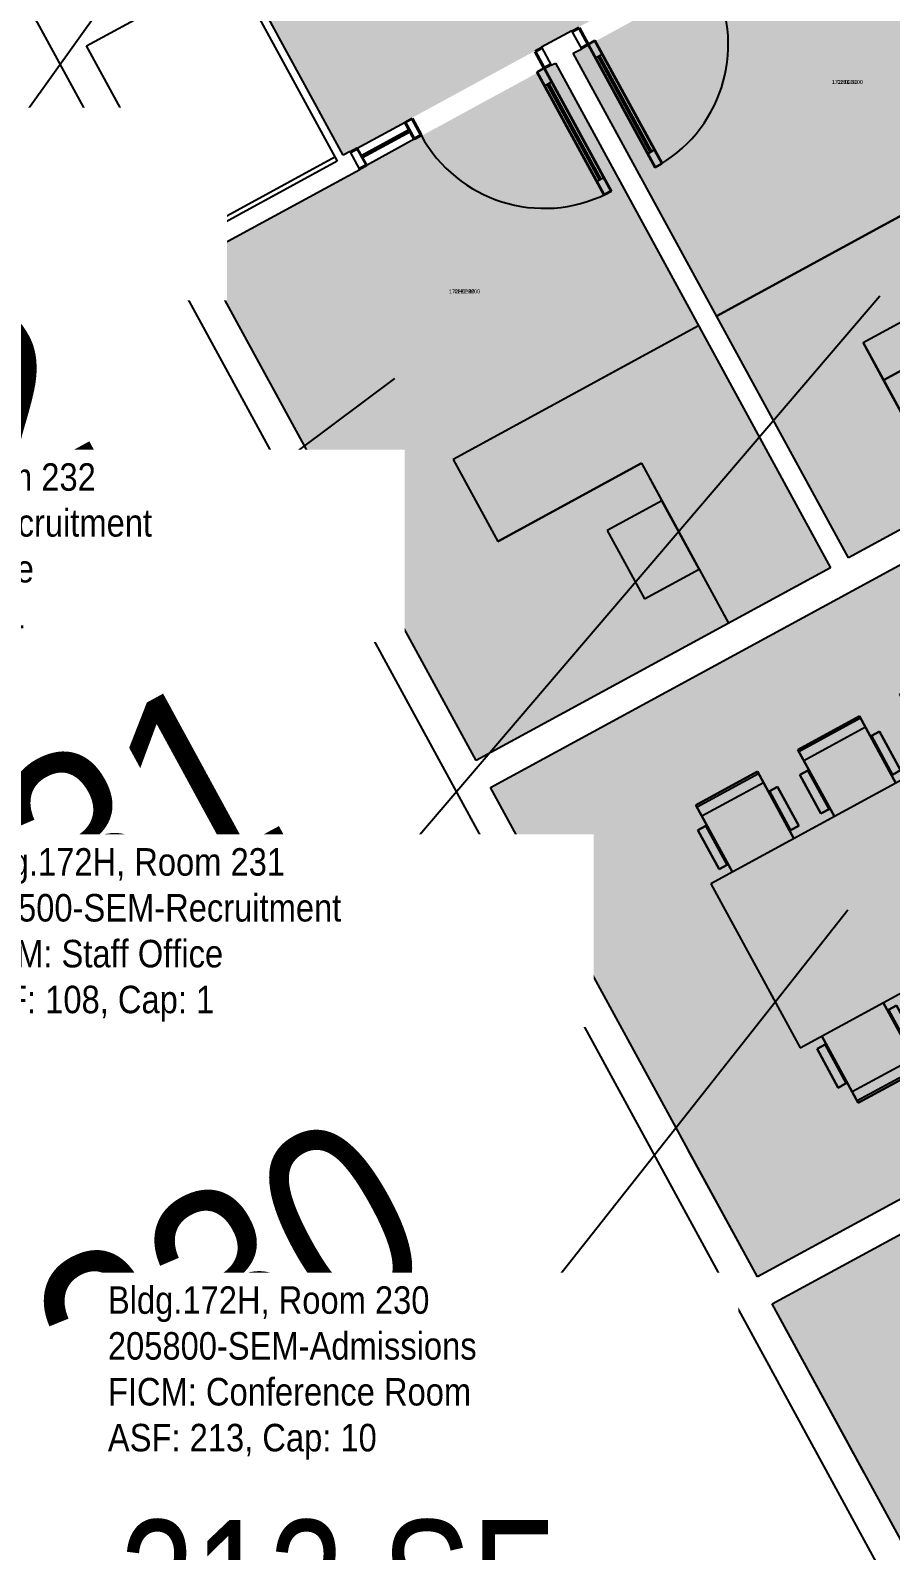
# Model space of a CAD drawing. Header units: inches. Extents: x 69230737 to 69232197, y 27661778 to 27663538.
# Drawn here: x 69231122.3 to 69231343.3, y 27662458.9 to 27662849.8 of the extents above; entities that cross this region are included whole.
import ezdxf
from ezdxf.enums import TextEntityAlignment as Align

# ---------------------------------------------------------------- set-up
doc = ezdxf.new("R2010")
doc.units = ezdxf.units.IN
doc.header["$LTSCALE"] = 100
doc.header["$MEASUREMENT"] = 0
for name, color, linetype in [('A-DOOR', 2, 'CONTINUOUS'), ('A-IDEN-RNUM', 7, 'CONTINUOUS'), ('A-IDEN-SNUM', 4, 'CONTINUOUS'), ('A-IDEN-VNUM', 4, 'CONTINUOUS'), ('A-WALL', 5, 'CONTINUOUS'), ('AREA-TEXT', 3, 'CONTINUOUS'), ('I-FURN', 2, 'CONTINUOUS'), ('Rooms-Category-Color', 7, 'CONTINUOUS'), ('Rooms-College-Color', 7, 'CONTINUOUS'), ('Rooms-Department-Color', 7, 'CONTINUOUS'), ('Rooms-Division-Color', 7, 'CONTINUOUS'), ('Rooms-Information', 7, 'CONTINUOUS')]:
    doc.layers.add(name, color=color, linetype=linetype)
doc.styles.add('CP_AREA', font='arial.ttf', dxfattribs={"height": 15})
doc.styles.add('CP_ROOMSNUMBER', font='arial.ttf', dxfattribs={"height": 1})
doc.styles.add('CP_ROOMVNUMBER', font='arial.ttf', dxfattribs={"width": 0.85, "height": 0.075})

# ---------------------------------------------------------------- blocks, each defined once
blk = doc.blocks.new('VDT - Door _ Sidelight - DOOR - VDT - Door _ Sidelight - DOOR-2551900-Dependent - LEVEL 2A')
at = {"layer": 'A-DOOR', "lineweight": 40}
for p, q in [((-50, 2.4375), (-48, 2.4375)), ((-48, 2.4375), (-48, -2.4375)), ((-34, -2.4375), (-34, 2.4375)), ((-34, 2.4375), (-32, 2.4375)), ((-32, 2.4375), (-32, -2.4375)), ((4, -2.4375), (4, 2.4375)), ((4, 2.4375), (6, 2.4375)), ((-48, -2.4375), (-50, -2.4375)), ((-32, -2.4375), (-34, -2.4375)), ((6, -2.4375), (4, -2.4375))]:
    blk.add_line(p, q, dxfattribs=at)
at = {"layer": 'A-DOOR'}
for p, q in [((-34, 2.4375), (-48, 2.4375)), ((-48, -2.4375), (-34, -2.4375)), ((2, -6.4375), (4, -6.4375)), ((2.75, -34.4375), (2.75, -6.4375)), ((3.25, -34.4375), (3.25, -6.4375)), ((2, -34.4375), (4, -34.4375))]:
    blk.add_line(p, q, dxfattribs=at)
at = {"layer": 'A-DOOR', "lineweight": 35}
for p, q in [((-48, 0.25), (-34, 0.25)), ((-48, -0.25), (-48, 0.25)), ((-34, 0.25), (-34, -0.25)), ((-34, -0.25), (-48, -0.25)), ((2, -2.4375), (4, -2.4375)), ((2, -38.4375), (2, -2.4375)), ((4, -2.4375), (4, -38.4375)), ((4, -38.4375), (2, -38.4375))]:
    blk.add_line(p, q, dxfattribs=at)
at = {"layer": 'A-DOOR', "lineweight": 25}
blk.add_arc((4, -2.4375), 36, 180, 267.811087, dxfattribs=at)
blk = doc.blocks.new('VDT - Door _ Sidelight - DOOR - VDT - Door _ Sidelight - DOOR-2551899-Dependent - LEVEL 2A')
at = {"layer": 'A-DOOR', "lineweight": 35}
for p, q in [((4, 38.4375), (2, 38.4375)), ((2, 38.4375), (2, 2.4375)), ((4, 2.4375), (4, 38.4375)), ((-34, 0.25), (-48, 0.25)), ((-48, 0.25), (-48, -0.25)), ((-34, -0.25), (-34, 0.25)), ((2, 2.4375), (4, 2.4375)), ((-48, -0.25), (-34, -0.25))]:
    blk.add_line(p, q, dxfattribs=at)
at = {"layer": 'A-DOOR'}
for p, q in [((2, 34.4375), (4, 34.4375)), ((2.75, 34.4375), (2.75, 6.4375)), ((3.25, 34.4375), (3.25, 6.4375)), ((2, 6.4375), (4, 6.4375)), ((-48, 2.4375), (-34, 2.4375)), ((-34, -2.4375), (-48, -2.4375))]:
    blk.add_line(p, q, dxfattribs=at)
at = {"layer": 'A-DOOR', "lineweight": 40}
for p, q in [((-48, 2.4375), (-50, 2.4375)), ((-48, -2.4375), (-48, 2.4375)), ((-32, 2.4375), (-34, 2.4375)), ((-34, 2.4375), (-34, -2.4375)), ((-32, -2.4375), (-32, 2.4375)), ((6, 2.4375), (4, 2.4375)), ((4, 2.4375), (4, -2.4375)), ((-50, -2.4375), (-48, -2.4375)), ((-34, -2.4375), (-32, -2.4375)), ((4, -2.4375), (6, -2.4375))]:
    blk.add_line(p, q, dxfattribs=at)
at = {"layer": 'A-DOOR', "lineweight": 25}
blk.add_arc((4, 2.4375), 36, 92.188913, 180, dxfattribs=at)
blk = doc.blocks.new('CONFERENCE TABLE - 10 TOP - CONFERENCE TABLE - 20-1202554-Dependent - LEVEL 2A')
at = {"layer": 'I-FURN'}
for p, q in [((-53.71, 24), (-53.71, 43.59)), ((-53.71, 43.59), (-35.71, 43.59)), ((-53.71, 43.59), (-53.71, 24)), ((-35.71, 43.59), (-53.71, 43.59)), ((-35.71, 43.59), (-35.71, 24)), ((-35.71, 24), (-35.71, 43.59)), ((-23.9, 24), (-23.9, 43.59)), ((-23.9, 43.59), (-5.9, 43.59)), ((-23.9, 43.59), (-23.9, 24)), ((-5.9, 43.59), (-23.9, 43.59)), ((-5.9, 43.59), (-5.9, 24)), ((-5.9, 24), (-5.9, 43.59)), ((23.9, 43.59), (5.9, 43.59)), ((5.9, 43.59), (5.9, 24)), ((5.9, 24), (5.9, 43.59)), ((5.9, 43.59), (23.9, 43.59)), ((23.9, 24), (23.9, 43.59)), ((23.9, 43.59), (23.9, 24)), ((53.71, 43.59), (35.71, 43.59)), ((35.71, 43.59), (35.71, 24)), ((35.71, 24), (35.71, 43.59)), ((35.71, 43.59), (53.71, 43.59)), ((53.71, 24), (53.71, 43.59)), ((53.71, 43.59), (53.71, 24)), ((-35.71, 42.99), (-53.71, 42.99)), ((-35.71, 40.36), (-53.71, 40.36)), ((-5.9, 42.99), (-23.9, 42.99)), ((-5.9, 40.36), (-23.9, 40.36)), ((5.9, 42.99), (23.9, 42.99)), ((5.9, 40.36), (23.9, 40.36)), ((35.71, 42.99), (53.71, 42.99)), ((35.71, 40.36), (53.71, 40.36)), ((-56.36, 26.31), (-56.36, 37.69)), ((-56.36, 37.69), (-54, 37.69)), ((-56.36, 37.69), (-56.36, 26.31)), ((-54, 37.69), (-56.36, 37.69)), ((-54, 37.69), (-54, 26.31)), ((-54, 26.31), (-54, 37.69)), ((-35.43, 26.31), (-35.43, 37.69)), ((-35.43, 37.69), (-33.07, 37.69)), ((-35.43, 37.69), (-35.43, 26.31)), ((-33.07, 37.69), (-35.43, 37.69)), ((-33.07, 37.69), (-33.07, 26.31)), ((-33.07, 26.31), (-33.07, 37.69)), ((-26.55, 26.31), (-26.55, 37.69)), ((-26.55, 37.69), (-24.19, 37.69)), ((-26.55, 37.69), (-26.55, 26.31)), ((-24.19, 37.69), (-26.55, 37.69)), ((-24.19, 37.69), (-24.19, 26.31)), ((-24.19, 26.31), (-24.19, 37.69)), ((-5.62, 26.31), (-5.62, 37.69)), ((-5.62, 37.69), (-3.26, 37.69)), ((-5.62, 37.69), (-5.62, 26.31)), ((-3.26, 37.69), (-5.62, 37.69)), ((-3.26, 37.69), (-3.26, 26.31)), ((-3.26, 26.31), (-3.26, 37.69)), ((5.62, 37.69), (3.26, 37.69)), ((3.26, 37.69), (3.26, 26.31)), ((3.26, 26.31), (3.26, 37.69)), ((3.26, 37.69), (5.62, 37.69)), ((5.62, 26.31), (5.62, 37.69)), ((5.62, 37.69), (5.62, 26.31)), ((26.55, 37.69), (24.19, 37.69)), ((24.19, 37.69), (24.19, 26.31)), ((24.19, 26.31), (24.19, 37.69)), ((24.19, 37.69), (26.55, 37.69)), ((26.55, 26.31), (26.55, 37.69)), ((26.55, 37.69), (26.55, 26.31)), ((35.43, 37.69), (33.07, 37.69)), ((33.07, 37.69), (33.07, 26.31)), ((33.07, 26.31), (33.07, 37.69)), ((33.07, 37.69), (35.43, 37.69)), ((35.43, 26.31), (35.43, 37.69)), ((35.43, 37.69), (35.43, 26.31)), ((56.36, 37.69), (54, 37.69)), ((54, 37.69), (54, 26.31)), ((54, 26.31), (54, 37.69)), ((54, 37.69), (56.36, 37.69)), ((56.36, 26.31), (56.36, 37.69)), ((56.36, 37.69), (56.36, 26.31)), ((60, 24), (-60, 24)), ((-60, 24), (-60, -24)), ((-54, 26.31), (-56.36, 26.31)), ((-56.36, 26.31), (-54, 26.31)), ((-33.07, 26.31), (-35.43, 26.31)), ((-35.43, 26.31), (-33.07, 26.31)), ((-24.19, 26.31), (-26.55, 26.31)), ((-26.55, 26.31), (-24.19, 26.31)), ((-3.26, 26.31), (-5.62, 26.31)), ((-5.62, 26.31), (-3.26, 26.31)), ((3.26, 26.31), (5.62, 26.31)), ((5.62, 26.31), (3.26, 26.31)), ((24.19, 26.31), (26.55, 26.31)), ((26.55, 26.31), (24.19, 26.31)), ((33.07, 26.31), (35.43, 26.31)), ((35.43, 26.31), (33.07, 26.31)), ((54, 26.31), (56.36, 26.31)), ((56.36, 26.31), (54, 26.31)), ((60, -24), (60, 24)), ((-73.49, 11.79), (-73.49, 9.43)), ((-62.11, 11.79), (-73.49, 11.79)), ((-73.49, 11.79), (-62.11, 11.79)), ((-73.49, 9.43), (-73.49, 11.79)), ((-62.11, 9.43), (-62.11, 11.79)), ((-62.11, 11.79), (-62.11, 9.43)), ((-79.39, 9.14), (-79.39, -8.86)), ((-60, 9.14), (-79.39, 9.14)), ((-79.39, 9.14), (-60, 9.14)), ((-79.39, -8.86), (-79.39, 9.14)), ((-78.79, -8.86), (-78.79, 9.14)), ((-76.16, -8.86), (-76.16, 9.14)), ((-73.49, 9.43), (-62.11, 9.43)), ((-62.11, 9.43), (-73.49, 9.43)), ((-79.39, -8.86), (-60, -8.86)), ((-60, -8.86), (-79.39, -8.86)), ((-73.49, -9.14), (-73.49, -11.5)), ((-62.11, -9.14), (-73.49, -9.14)), ((-73.49, -9.14), (-62.11, -9.14)), ((-73.49, -11.5), (-73.49, -9.14)), ((-73.49, -11.5), (-62.11, -11.5)), ((-62.11, -11.5), (-73.49, -11.5)), ((-62.11, -11.5), (-62.11, -9.14)), ((-62.11, -9.14), (-62.11, -11.5)), ((-60, -24), (60, -24)), ((-54, -26.31), (-56.36, -26.31)), ((-56.36, -26.31), (-56.36, -37.69)), ((-56.36, -37.69), (-56.36, -26.31)), ((-56.36, -26.31), (-54, -26.31)), ((-54, -37.69), (-54, -26.31)), ((-54, -26.31), (-54, -37.69)), ((-53.71, -24), (-53.71, -43.59)), ((-53.71, -43.59), (-53.71, -24)), ((-35.71, -43.59), (-35.71, -24)), ((-35.71, -24), (-35.71, -43.59)), ((-33.07, -26.31), (-35.43, -26.31)), ((-35.43, -26.31), (-35.43, -37.69)), ((-35.43, -37.69), (-35.43, -26.31)), ((-35.43, -26.31), (-33.07, -26.31)), ((-33.07, -37.69), (-33.07, -26.31)), ((-33.07, -26.31), (-33.07, -37.69)), ((-24.19, -26.31), (-26.55, -26.31)), ((-26.55, -26.31), (-26.55, -37.69)), ((-26.55, -37.69), (-26.55, -26.31)), ((-26.55, -26.31), (-24.19, -26.31)), ((-24.19, -37.69), (-24.19, -26.31)), ((-24.19, -26.31), (-24.19, -37.69)), ((-23.9, -24), (-23.9, -43.59)), ((-23.9, -43.59), (-23.9, -24)), ((-5.9, -43.59), (-5.9, -24)), ((-5.9, -24), (-5.9, -43.59)), ((-3.26, -26.31), (-5.62, -26.31)), ((-5.62, -26.31), (-5.62, -37.69)), ((-5.62, -37.69), (-5.62, -26.31)), ((-5.62, -26.31), (-3.26, -26.31)), ((-3.26, -37.69), (-3.26, -26.31)), ((-3.26, -26.31), (-3.26, -37.69)), ((3.26, -26.31), (5.62, -26.31)), ((3.26, -37.69), (3.26, -26.31)), ((5.62, -26.31), (3.26, -26.31)), ((3.26, -26.31), (3.26, -37.69)), ((5.62, -26.31), (5.62, -37.69)), ((5.62, -37.69), (5.62, -26.31)), ((5.9, -43.59), (5.9, -24)), ((5.9, -24), (5.9, -43.59)), ((23.9, -24), (23.9, -43.59)), ((23.9, -43.59), (23.9, -24)), ((24.19, -26.31), (26.55, -26.31)), ((24.19, -37.69), (24.19, -26.31)), ((26.55, -26.31), (24.19, -26.31)), ((24.19, -26.31), (24.19, -37.69)), ((26.55, -26.31), (26.55, -37.69)), ((26.55, -37.69), (26.55, -26.31)), ((33.07, -26.31), (35.43, -26.31)), ((33.07, -37.69), (33.07, -26.31)), ((35.43, -26.31), (33.07, -26.31)), ((33.07, -26.31), (33.07, -37.69)), ((35.43, -26.31), (35.43, -37.69)), ((35.43, -37.69), (35.43, -26.31)), ((35.71, -43.59), (35.71, -24)), ((35.71, -24), (35.71, -43.59)), ((53.71, -24), (53.71, -43.59)), ((53.71, -43.59), (53.71, -24)), ((54, -26.31), (56.36, -26.31)), ((54, -37.69), (54, -26.31)), ((56.36, -26.31), (54, -26.31)), ((54, -26.31), (54, -37.69)), ((56.36, -26.31), (56.36, -37.69)), ((56.36, -37.69), (56.36, -26.31)), ((-56.36, -37.69), (-54, -37.69)), ((-54, -37.69), (-56.36, -37.69)), ((-35.43, -37.69), (-33.07, -37.69)), ((-33.07, -37.69), (-35.43, -37.69)), ((-26.55, -37.69), (-24.19, -37.69)), ((-24.19, -37.69), (-26.55, -37.69)), ((-5.62, -37.69), (-3.26, -37.69)), ((-3.26, -37.69), (-5.62, -37.69)), ((5.62, -37.69), (3.26, -37.69)), ((3.26, -37.69), (5.62, -37.69)), ((26.55, -37.69), (24.19, -37.69)), ((24.19, -37.69), (26.55, -37.69)), ((35.43, -37.69), (33.07, -37.69)), ((33.07, -37.69), (35.43, -37.69)), ((56.36, -37.69), (54, -37.69)), ((54, -37.69), (56.36, -37.69)), ((-35.71, -40.36), (-53.71, -40.36)), ((-35.71, -42.99), (-53.71, -42.99)), ((-5.9, -40.36), (-23.9, -40.36)), ((-5.9, -42.99), (-23.9, -42.99)), ((5.9, -40.36), (23.9, -40.36)), ((5.9, -42.99), (23.9, -42.99)), ((35.71, -40.36), (53.71, -40.36)), ((35.71, -42.99), (53.71, -42.99)), ((-53.71, -43.59), (-35.71, -43.59)), ((-35.71, -43.59), (-53.71, -43.59)), ((-23.9, -43.59), (-5.9, -43.59)), ((-5.9, -43.59), (-23.9, -43.59)), ((23.9, -43.59), (5.9, -43.59)), ((5.9, -43.59), (23.9, -43.59)), ((53.71, -43.59), (35.71, -43.59)), ((35.71, -43.59), (53.71, -43.59))]:
    blk.add_line(p, q, dxfattribs=at)
blk = doc.blocks.new('Furniture-Workstation L - Free Standing-V1-Dependent - LEVEL 2A')
at = {"layer": 'I-FURN'}
for p, q in [((42, 28.8125), (42, -43)), ((42, 28.8125), (42, -1)), ((42, -43), (42, 28.8125)), ((18, -1), (-28.8125, -1)), ((-28.8125, -1), (-13, -1)), ((-13, -17), (-13, -1)), ((-13, -1), (7, -1)), ((-13, -17), (-13, -1)), ((-13, -1), (7, -1)), ((-13, -1), (-13, -17)), ((7, -1), (7, -17)), ((7, -1), (7, -17)), ((7, -17), (7, -1)), ((7, -1), (18, -1)), ((18, -1), (18, -43)), ((18, -1), (18, -43)), ((7, -17), (-13, -17)), ((7, -17), (-13, -17)), ((-13, -17), (7, -17)), ((18, -43), (42, -43))]:
    blk.add_line(p, q, dxfattribs=at)
blk = doc.blocks.new('Furniture-Workstation L - Free Standing-1445963-Dependent - LEVEL 2A')
at = {"layer": 'I-FURN'}
for p, q in [((18, 1), (18, 43)), ((42, 43), (18, 43)), ((18, 43), (18, 1)), ((42, -28.8125), (42, 43)), ((42, -28.8125), (42, 43)), ((7, 17), (-13, 17)), ((-13, 17), (-13, 1)), ((7, 17), (-13, 17)), ((-13, 17), (-13, 1)), ((7, 17), (-13, 17)), ((-13, 17), (-13, 1)), ((7, 1), (7, 17)), ((7, 1), (7, 17)), ((7, 1), (7, 17)), ((18, 1), (-28.8125, 1)), ((-13, 1), (-28.8125, 1)), ((-13, 1), (7, 1)), ((-13, 1), (7, 1)), ((18, 1), (7, 1)), ((42, -28.8125), (42, 1))]:
    blk.add_line(p, q, dxfattribs=at)
blk = doc.blocks.new('Furniture-Workstation L - 3D - Furniture-Workstation L - 3D-V25-Dependent - LEVEL 2B')
at = {"layer": 'I-FURN'}
for p, q in [((48.24, 55.39), (24.24, 55.39)), ((24.24, 55.39), (24.24, 13.39)), ((24.24, 13.39), (-23.76, 13.39)), ((-23.76, 13.39), (-23.76, -16.61))]:
    blk.add_line(p, q, dxfattribs=at)

msp = doc.modelspace()

# ---------------------------------------------------------------- hatches: boundary and pattern name
at = {"layer": 'Rooms-Category-Color', "true_color": 0xadadad}
msp.add_hatch(color=253, dxfattribs=at).paths.add_polyline_path([(69231505.16, 27662627.1), (69231557.86, 27662655.8), (69231287.29, 27663153.03), (69231234.42, 27663124.23), (69231329.32, 27662949.99), (69231176.07, 27662866.54), (69231202.68, 27662817.68), (69231355.92, 27662901.14)])
at = {"layer": 'Rooms-Category-Color', "true_color": 0xfa9ba3}
for points in [[(69231424.48, 27662764.26), (69231353.82, 27662894.02), (69231261.77, 27662843.89), (69231332.44, 27662714.13)], [(69231166.1, 27662791.79), (69231236.77, 27662662.03), (69231327.83, 27662711.62), (69231257.16, 27662841.38), (69231204.85, 27662812.89), (69231203.27, 27662812.03)], [(69231240.53, 27662655.12), (69231309.06, 27662529.28), (69231496.78, 27662631.51), (69231428.25, 27662757.35), (69231333.9, 27662705.96)], [(69231312.83, 27662522.36), (69231558.11, 27662071.97), (69231651.48, 27662122.81), (69231748.13, 27662175.45), (69231747.68, 27662176.29), (69231752.97, 27662179.17), (69231799.7, 27662204.62), (69231804.99, 27662207.5), (69231805.45, 27662206.66), (69231944.14, 27662282.19), (69231991.78, 27662308.14), (69231924.3, 27662432.04), (69231872.93, 27662404.06), (69231867.31, 27662414.38), (69231764.42, 27662603.31), (69231758.8, 27662613.63), (69231810.17, 27662641.61), (69231746.5, 27662758.53), (69231698.86, 27662732.59), (69231695.12, 27662730.56), (69231695.07, 27662730.53), (69231560.17, 27662657.06), (69231554.88, 27662654.18), (69231508.14, 27662628.73), (69231502.85, 27662625.85)]]:
    msp.add_hatch(color=241, dxfattribs=at).paths.add_polyline_path(points)
at = {"layer": 'Rooms-College-Color', "true_color": 0xadadad}
msp.add_hatch(color=253, dxfattribs=at).paths.add_polyline_path([(69231505.16, 27662627.1), (69231557.86, 27662655.8), (69231287.29, 27663153.03), (69231234.42, 27663124.23), (69231329.32, 27662949.99), (69231176.07, 27662866.54), (69231202.68, 27662817.68), (69231355.92, 27662901.14)])
at = {"layer": 'Rooms-College-Color', "true_color": 0x80bc67}
for points in [[(69231424.48, 27662764.26), (69231353.82, 27662894.02), (69231261.77, 27662843.89), (69231332.44, 27662714.13)], [(69231166.1, 27662791.79), (69231236.77, 27662662.03), (69231327.83, 27662711.62), (69231257.16, 27662841.38), (69231204.85, 27662812.89), (69231203.27, 27662812.03)], [(69231240.53, 27662655.12), (69231309.06, 27662529.28), (69231496.78, 27662631.51), (69231428.25, 27662757.35), (69231333.9, 27662705.96)], [(69231312.83, 27662522.36), (69231558.11, 27662071.97), (69231651.48, 27662122.81), (69231748.13, 27662175.45), (69231747.68, 27662176.29), (69231752.97, 27662179.17), (69231799.7, 27662204.62), (69231804.99, 27662207.5), (69231805.45, 27662206.66), (69231944.14, 27662282.19), (69231991.78, 27662308.14), (69231924.3, 27662432.04), (69231872.93, 27662404.06), (69231867.31, 27662414.38), (69231764.42, 27662603.31), (69231758.8, 27662613.63), (69231810.17, 27662641.61), (69231746.5, 27662758.53), (69231698.86, 27662732.59), (69231695.12, 27662730.56), (69231695.07, 27662730.53), (69231560.17, 27662657.06), (69231554.88, 27662654.18), (69231508.14, 27662628.73), (69231502.85, 27662625.85)]]:
    msp.add_hatch(color=83, dxfattribs=at).paths.add_polyline_path(points)
at = {"layer": 'Rooms-Department-Color', "true_color": 0xacacac}
msp.add_hatch(color=253, dxfattribs=at).paths.add_polyline_path([(69231505.16, 27662627.1), (69231557.86, 27662655.8), (69231287.29, 27663153.03), (69231234.42, 27663124.23), (69231329.32, 27662949.99), (69231176.07, 27662866.54), (69231202.68, 27662817.68), (69231355.92, 27662901.14)])
at = {"layer": 'Rooms-Department-Color', "true_color": 0x003fff}
for points in [[(69231424.48, 27662764.26), (69231353.82, 27662894.02), (69231261.77, 27662843.89), (69231332.44, 27662714.13)], [(69231166.1, 27662791.79), (69231236.77, 27662662.03), (69231327.83, 27662711.62), (69231257.16, 27662841.38), (69231204.85, 27662812.89), (69231203.27, 27662812.03)], [(69231240.53, 27662655.12), (69231309.06, 27662529.28), (69231496.78, 27662631.51), (69231428.25, 27662757.35), (69231333.9, 27662705.96)], [(69231312.83, 27662522.36), (69231558.11, 27662071.97), (69231651.48, 27662122.81), (69231748.13, 27662175.45), (69231747.68, 27662176.29), (69231752.97, 27662179.17), (69231799.7, 27662204.62), (69231804.99, 27662207.5), (69231805.45, 27662206.66), (69231944.14, 27662282.19), (69231991.78, 27662308.14), (69231924.3, 27662432.04), (69231872.93, 27662404.06), (69231867.31, 27662414.38), (69231764.42, 27662603.31), (69231758.8, 27662613.63), (69231810.17, 27662641.61), (69231746.5, 27662758.53), (69231698.86, 27662732.59), (69231695.12, 27662730.56), (69231695.07, 27662730.53), (69231560.17, 27662657.06), (69231554.88, 27662654.18), (69231508.14, 27662628.73), (69231502.85, 27662625.85)]]:
    msp.add_hatch(color=160, dxfattribs=at).paths.add_polyline_path(points)
at = {"layer": 'Rooms-Division-Color', "true_color": 0xadadad}
msp.add_hatch(color=253, dxfattribs=at).paths.add_polyline_path([(69231505.16, 27662627.1), (69231557.86, 27662655.8), (69231287.29, 27663153.03), (69231234.42, 27663124.23), (69231329.32, 27662949.99), (69231176.07, 27662866.54), (69231202.68, 27662817.68), (69231355.92, 27662901.14)])
at = {"layer": 'Rooms-Division-Color', "true_color": 0x003fff}
for points in [[(69231424.48, 27662764.26), (69231353.82, 27662894.02), (69231261.77, 27662843.89), (69231332.44, 27662714.13)], [(69231166.1, 27662791.79), (69231236.77, 27662662.03), (69231327.83, 27662711.62), (69231257.16, 27662841.38), (69231204.85, 27662812.89), (69231203.27, 27662812.03)], [(69231240.53, 27662655.12), (69231309.06, 27662529.28), (69231496.78, 27662631.51), (69231428.25, 27662757.35), (69231333.9, 27662705.96)], [(69231312.83, 27662522.36), (69231558.11, 27662071.97), (69231651.48, 27662122.81), (69231748.13, 27662175.45), (69231747.68, 27662176.29), (69231752.97, 27662179.17), (69231799.7, 27662204.62), (69231804.99, 27662207.5), (69231805.45, 27662206.66), (69231944.14, 27662282.19), (69231991.78, 27662308.14), (69231924.3, 27662432.04), (69231872.93, 27662404.06), (69231867.31, 27662414.38), (69231764.42, 27662603.31), (69231758.8, 27662613.63), (69231810.17, 27662641.61), (69231746.5, 27662758.53), (69231698.86, 27662732.59), (69231695.12, 27662730.56), (69231695.07, 27662730.53), (69231560.17, 27662657.06), (69231554.88, 27662654.18), (69231508.14, 27662628.73), (69231502.85, 27662625.85)]]:
    msp.add_hatch(color=160, dxfattribs=at).paths.add_polyline_path(points)

# ---------------------------------------------------------------- linework, layer by layer
at = {"layer": 'A-IDEN-VNUM'}
for points in [[(69231115.11, 27662820.37), (69231228.49, 27662979)], [(69231201.75, 27662618.94), (69231340.55, 27662781.51)], [(69231159.31, 27662717.9), (69231215.89, 27662760.31)], [(69231246.73, 27662515.15), (69231332.33, 27662623.64)]]:
    msp.add_lwpolyline(points, dxfattribs=at)
at = {"layer": 'A-WALL', "lineweight": -3}
for p, q in [((69230898.83, 27663265.32), (69231693.72, 27661805.7)), ((69231136.69, 27662845.8), (69231173.91, 27662866.07)), ((69231173.91, 27662866.07), (69231201.11, 27662816.12)), ((69231202.68, 27662817.68), (69231176.07, 27662866.54)), ((69231261.41, 27662849.67), (69231253.61, 27662845.42)), ((69231263.92, 27662845.06), (69231261.41, 27662849.67)), ((69231163.89, 27662795.85), (69231136.69, 27662845.8)), ((69231253.61, 27662845.42), (69231256.12, 27662840.81)), ((69231261.77, 27662843.89), (69231263.92, 27662845.06)), ((69231332.44, 27662714.13), (69231261.77, 27662843.89)), ((69231256.12, 27662840.81), (69231257.16, 27662841.38)), ((69231257.16, 27662841.38), (69231327.83, 27662711.62)), ((69231163.29, 27662796.95), (69231200.51, 27662817.22)), ((69231201.11, 27662816.12), (69231163.89, 27662795.85)), ((69231204.43, 27662818.64), (69231202.68, 27662817.68)), ((69231206.94, 27662814.03), (69231204.43, 27662818.64)), ((69231166.1, 27662791.79), (69231206.94, 27662814.03)), ((69231236.77, 27662662.03), (69231166.1, 27662791.79)), ((69231424.48, 27662764.26), (69231332.44, 27662714.13)), ((69231240.53, 27662655.12), (69231428.25, 27662757.35)), ((69231327.83, 27662711.62), (69231236.77, 27662662.03)), ((69231309.06, 27662529.28), (69231240.53, 27662655.12)), ((69231496.78, 27662631.51), (69231309.06, 27662529.28)), ((69231496.78, 27662631.51), (69231309.06, 27662529.28)), ((69231312.83, 27662522.36), (69231505.16, 27662627.1)), ((69231312.83, 27662522.36), (69231505.16, 27662627.1)), ((69231309.06, 27662529.28), (69231291.23, 27662562.02)), ((69231336.48, 27662478.93), (69231312.83, 27662522.36)), ((69231558.11, 27662071.97), (69231312.83, 27662522.36))]:
    msp.add_line(p, q, dxfattribs=at)

# ---------------------------------------------------------------- block references
at = {"layer": 'A-DOOR', "lineweight": -3}
for name, p, rotation in [('VDT - Door _ Sidelight - DOOR - VDT - Door _ Sidelight - DOOR-2551899-Dependent - LEVEL 2A', (69231267.93, 27662850.23), 208.5723556192779), ('VDT - Door _ Sidelight - DOOR - VDT - Door _ Sidelight - DOOR-2551900-Dependent - LEVEL 2A', (69231249.6, 27662840.25), 28.57235561927805)]:
    msp.add_blockref(name, p, dxfattribs=dict(at, rotation=rotation))
at = {"layer": 'I-FURN', "lineweight": -3}
for name, p, rotation in [('Furniture-Workstation L - Free Standing-V1-Dependent - LEVEL 2A', (69231343.96, 27662753.22), 118.572355619278), ('Furniture-Workstation L - Free Standing-1445963-Dependent - LEVEL 2A', (69231288.74, 27662723.15), 118.572355619278), ('CONFERENCE TABLE - 10 TOP - CONFERENCE TABLE - 20-1202554-Dependent - LEVEL 2A', (69231361.3, 27662638), 208.5723556192781), ('Furniture-Workstation L - 3D - Furniture-Workstation L - 3D-V25-Dependent - LEVEL 2B', (69231363.14, 27662530.85), 208.5723556192781)]:
    msp.add_blockref(name, p, dxfattribs=dict(at, rotation=rotation))

# ---------------------------------------------------------------- texts
at = {"layer": 'A-IDEN-RNUM', "lineweight": -3, "style": 'CP_ROOMSNUMBER'}
for s, p in [('0231-00', (69231332.17, 27662836.51)), ('0232-00', (69231233.82, 27662782.67))]:
    msp.add_text(s, height=1, dxfattribs=at).set_placement(p, align=Align.MIDDLE_CENTER)
at = {"layer": 'A-IDEN-SNUM', "lineweight": -3, "style": 'CP_ROOMSNUMBER'}
for s, p in [('172H023100', (69231332.17, 27662836.51)), ('172H023200', (69231233.82, 27662782.67))]:
    msp.add_text(s, height=1, dxfattribs=at).set_placement(p, align=Align.MIDDLE_CENTER)
at = {"layer": 'A-IDEN-VNUM', "lineweight": -3, "style": 'CP_ROOMVNUMBER', "width": 0.85}
for s, p in [('232', (69231087.7, 27662739.1)), ('231', (69231136.33, 27662640.15)), ('230', (69231173.42, 27662527.51))]:
    msp.add_text(s, height=49.5, rotation=28.5724, dxfattribs=at).set_placement(p, align=Align.MIDDLE_CENTER)
at = {"layer": 'AREA-TEXT', "lineweight": -3, "style": 'CP_AREA', "width": 0.75}
msp.add_text('213 SF', height=33, dxfattribs=at).set_placement((69231200.95, 27662450.29), align=Align.MIDDLE_CENTER)

# ---------------------------------------------------------------- next in the draw order: texts
at = {"layer": 'Rooms-Information', "char_height": 7.0714, "width": 158.4, "attachment_point": 7, "style": 'CP_ROOMVNUMBER', "bg_fill": 3, "box_fill_scale": 1.5, "bg_fill_color": 256, "bg_fill_true_color": 13158600, "bg_fill_transparency": 0}
for s, insert in [('Bldg.172H, Room 234^M^J205500-SEM-Recruitment^M^JFICM: Staff Office^M^JASF: 109, Cap: 1', (69231010.87, 27662781.81)), ('Bldg.172H, Room 232^M^J205500-SEM-Recruitment^M^JFICM: Staff Office^M^JASF: 106, Cap: 1', (69231056.48, 27662693.91)), ('Bldg.172H, Room 231^M^J205500-SEM-Recruitment^M^JFICM: Staff Office^M^JASF: 108, Cap: 1', (69231105.1, 27662594.96)), ('Bldg.172H, Room 230^M^J205800-SEM-Admissions^M^JFICM: Conference Room^M^JASF: 213, Cap: 10', (69231142.2, 27662482.32))]:
    msp.add_mtext(s, dxfattribs=dict(at, insert=insert))

doc.saveas('drawing.dxf')
